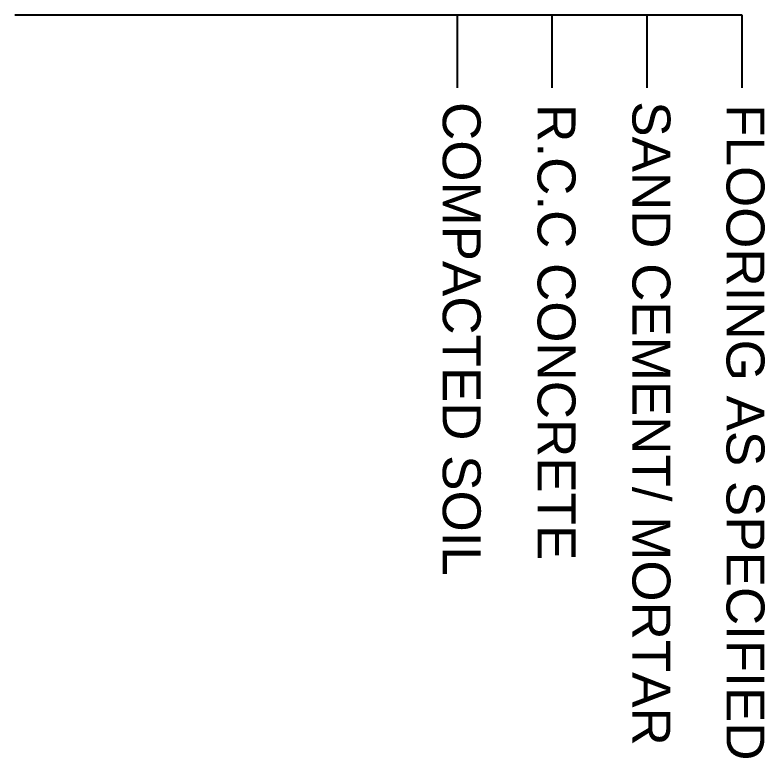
# Model space of a CAD drawing. Header units: centimetres. Extents: x -4632 to 1767, y -935 to 10443.
# Drawn here: x -3286.3 to -3147.9, y 4527.9 to 4665.1 of the extents above; entities that cross this region are included whole.
import ezdxf
from ezdxf.enums import TextEntityAlignment as Align

# ---------------------------------------------------------------- set-up
doc = ezdxf.new("R2010")
doc.units = ezdxf.units.CM
doc.header["$LTSCALE"] = 100
doc.header["$MEASUREMENT"] = 0
doc.layers.add('TEXT', color=3, linetype='Continuous')
doc.styles.add('ART', font='arial.ttf')

msp = doc.modelspace()

# ---------------------------------------------------------------- linework, layer by layer
at = {"layer": 'TEXT'}
for p, q in [((-3286.31, 4665.1, 0), (-3152.24, 4665.1, 0)), ((-3204.75, 4665.1, 0), (-3204.75, 4651.64, 0)), ((-3187.25, 4665.1, 0), (-3187.25, 4651.64, 0)), ((-3169.75, 4665.1, 0), (-3169.75, 4651.64, 0)), ((-3152.24, 4665.1, 0), (-3152.24, 4651.64, 0))]:
    msp.add_line(p, q, dxfattribs=at)

# ---------------------------------------------------------------- texts
at = {"layer": 'TEXT', "color": 3, "style": 'ART'}
for s, p in [('COMPACTED SOIL  ', (-3203.9, 4602.58, 0)), ('R.C.C CONCRETE ', (-3186.4, 4605.19, 0)), ('SAND CEMENT/ MORTAR', (-3168.9, 4589.69, 0)), ('FLOORING AS SPECIFIED ', (-3151.54, 4586.7, 0))]:
    msp.add_text(s, height=7, rotation=270, dxfattribs=at).set_placement(p, align=Align.MIDDLE_CENTER)

doc.saveas('drawing.dxf')
